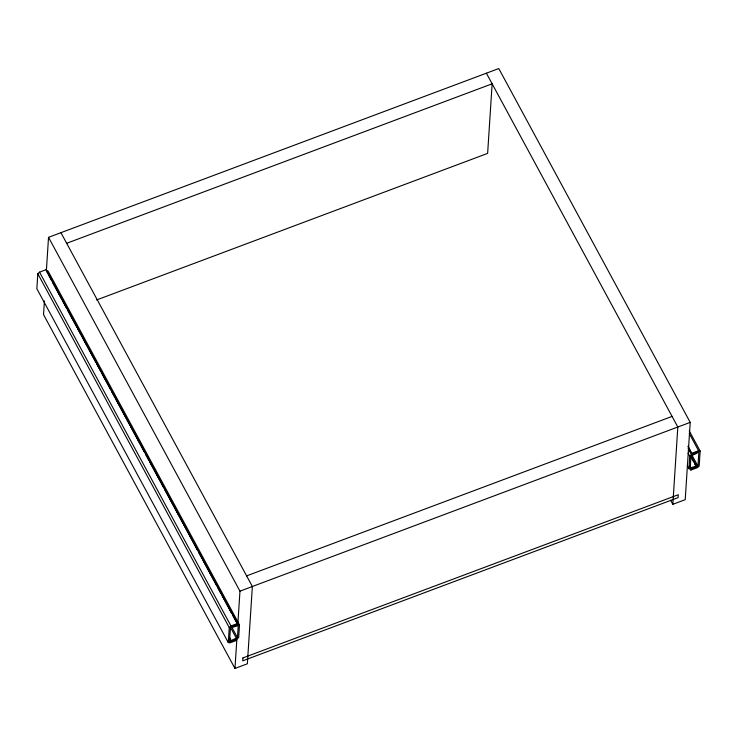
<?xml version="1.0" encoding="UTF-8"?>
<svg xmlns="http://www.w3.org/2000/svg" width="737" height="737" viewBox="0 0 737 737"><rect width="100%" height="100%" fill="white"/><g stroke="black" fill="none" stroke-linecap="round" stroke-linejoin="round"><path stroke-width="1.11" d="M37.817 273.74L36.85 288.72L228.277 642.535L229.87 642.885L236.476 640.407L236.522 639.679L229.539 641.77L230.469 627.39L237.526 624.221L237.572 623.493L46.145 269.678L39.531 272.156L37.817 273.74L229.244 627.556L228.277 642.535M46.145 269.678L47.186 272.423M44.423 300.982L43.538 314.625L234.965 668.45L247.356 663.797L252.358 586.495L60.931 232.68M46.403 270.295L48.531 237.323L498.783 68.55L690.21 422.375L685.217 499.677L672.826 504.32L670.633 500.276M239.497 624.893L237.904 624.552L46.477 270.728L48.071 271.078L239.497 624.893L238.687 637.459L236.973 639.043L231.188 641.208L229.594 637.45M234.965 668.45L236.881 638.887M237.904 622.977L239.967 591.148L48.531 237.323M231.234 640.481L237.461 637.625L238.235 625.658L232.081 627.445L232.127 626.717L237.904 624.552M672.826 504.32L677.819 427.018L486.392 73.203M690.882 456.028L696.354 466.143L696.308 466.862L690.523 469.036L688.929 468.686L689.749 456.129L688.1 453.089M689.749 456.129L691.463 454.536L697.239 452.371L697.193 453.098L690.965 455.963L690.191 467.921L696.354 466.143M689.215 430.832L700.15 451.044L699.183 466.024L697.469 467.608L690.855 470.086L690.901 469.358L697.957 466.189L698.888 451.809L691.905 453.9L688.072 446.825M691.905 453.9L688.118 446.097M229.244 627.556L230.967 625.971L237.572 623.493M66.671 243.293L492.132 83.815L487.636 153.388L96.639 299.95M246.619 575.883L672.08 416.405M239.967 591.148L690.21 422.375M691.951 453.181L698.556 450.703L700.15 451.044M689.261 433.513L698.556 450.703M688.644 449.008L689.74 451.026M691.942 455.07L697.957 466.189M688.174 448.474L691.463 454.536M690.984 455.954L696.999 467.074M690.836 456.756L693.572 461.813M694.669 463.831L695.756 465.858M689.989 466.097L691.085 468.115M689.768 468.069L690.855 470.086M687.289 465.655L688.929 468.686M48.283 274.44L51.562 280.511M52.659 282.529L61.954 299.719M63.05 301.737L66.33 307.808M67.426 309.826L76.722 327.007M77.818 329.034L81.098 335.095M82.194 337.122L95.865 362.392M96.962 364.419L100.241 370.481M101.338 372.498L110.633 389.689M111.729 391.706L115.009 397.777M116.105 399.795L129.776 425.074M130.873 427.092L144.544 452.361M145.64 454.388L148.92 460.45M150.016 462.477L163.688 487.747M164.784 489.764L182.831 523.132M183.928 525.149L197.599 550.419M198.695 552.446L201.975 558.508M203.071 560.535L216.742 585.804M217.839 587.831L221.118 593.893M222.215 595.911L231.51 613.101M232.606 615.119L235.886 621.19M231.446 626.505L237.461 637.625M39.531 272.156L230.967 625.971M230.488 627.39L236.503 638.509M229.548 638.178L231.188 641.208M229.336 639.946L230.432 641.964M242.906 657.929L242.713 660.831L678.095 497.632L678.28 494.73L242.906 657.929"/></g></svg>
